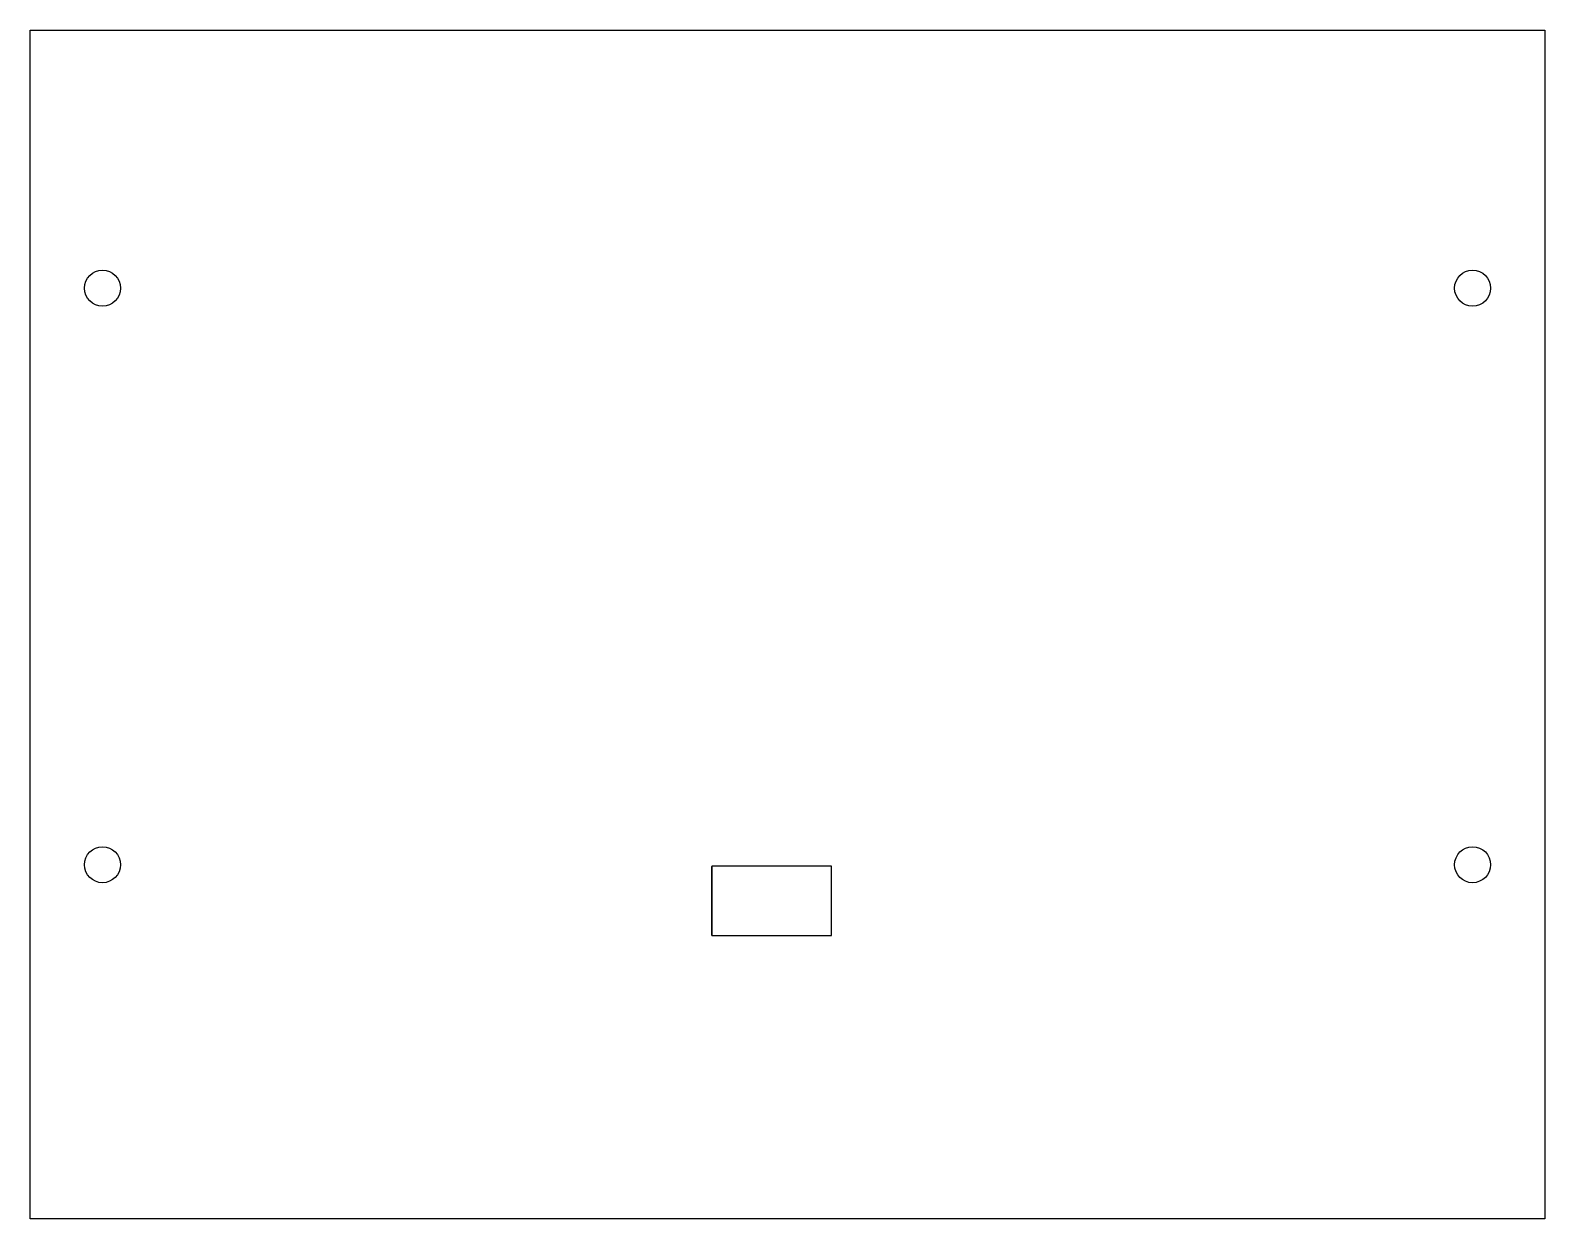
# Model space of a CAD drawing. Header units: inches. Extents: x 7.4 to 17.9, y 11.7 to 20.
import ezdxf

# ---------------------------------------------------------------- set-up
doc = ezdxf.new("R2010")
doc.units = ezdxf.units.IN
doc.header["$MEASUREMENT"] = 0

msp = doc.modelspace()

# ---------------------------------------------------------------- linework, layer by layer
for p, q in [((7.366, 19.957), (17.866, 19.957)), ((7.366, 11.712), (7.366, 19.957)), ((7.366, 19.957), (7.866, 19.957)), ((17.866, 19.957), (17.866, 11.712)), ((12.092, 14.158), (12.092, 13.676)), ((12.921, 14.158), (12.092, 14.158)), ((12.092, 13.676), (12.092, 14.156)), ((12.921, 13.676), (12.921, 14.158)), ((12.092, 13.676), (12.921, 13.676)), ((17.866, 11.712), (7.366, 11.712)), ((17.866, 11.712), (17.366, 11.712))]:
    msp.add_line(p, q)
for centre in [(7.866, 18.168), (17.366, 18.168), (7.866, 14.168), (17.366, 14.168)]:
    msp.add_circle(centre, 0.125)

doc.saveas('drawing.dxf')
